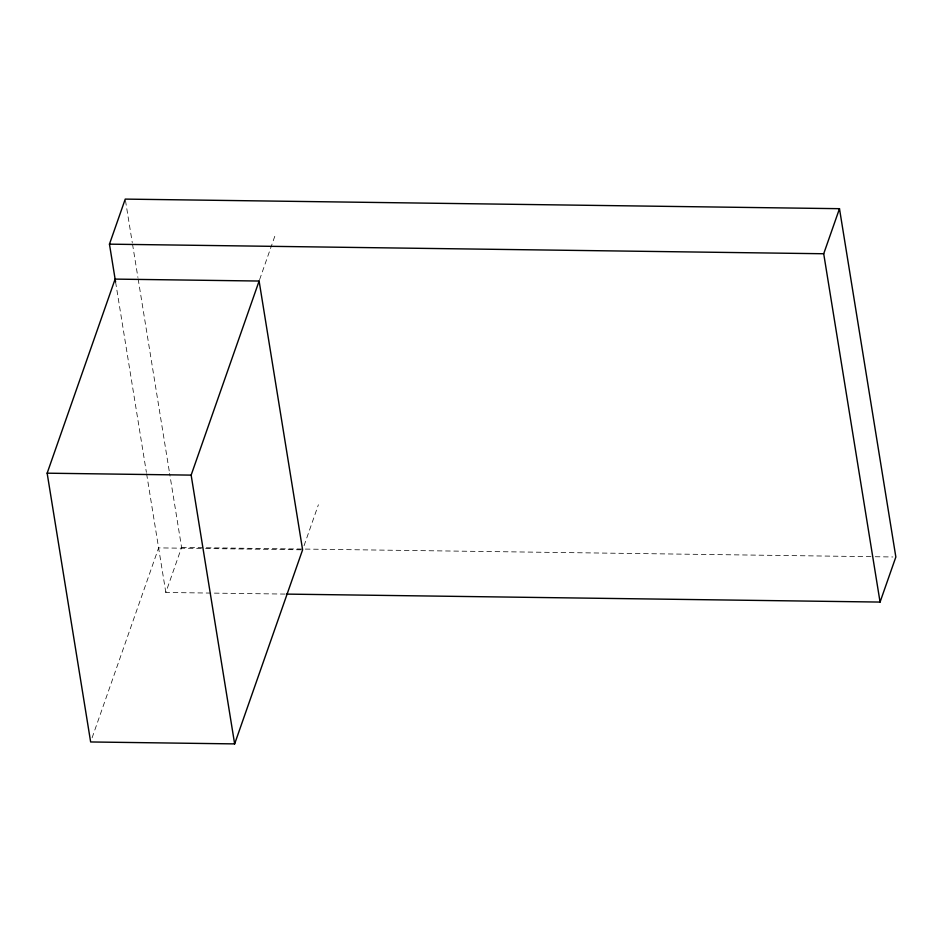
<?xml version="1.0" encoding="UTF-8"?>
<svg xmlns="http://www.w3.org/2000/svg" width="943" height="943" viewBox="0 0 943 943"><rect width="100%" height="100%" fill="white"/><g stroke="black" fill="none" stroke-linecap="round" stroke-linejoin="round"><path stroke-width="0.71" stroke-dasharray="4.71 3.54" d="M92.096 737.803L158.613 547.883L204.159 548.496M259.596 279.682L274.896 235.986M285.116 594.078L165.827 592.475L181.598 547.423L169.622 473.41M304.047 545.726L318.392 504.764M181.598 547.423L873.76 556.712M875.234 556.735L892.903 556.971M205.633 548.52L301.135 549.793M125.478 200.553L132.279 242.646M132.515 244.096L137.926 277.478M138.149 278.928L169.386 471.948M115.588 282.016L146.389 472.337M146.613 473.787L165.827 592.475"/><path stroke-width="1.41" d="M115.588 282.016L109.459 244.154L125.242 199.103L839.482 208.686L895.85 557.007L880.067 602.07L286.578 594.102M47.15 473.186L115.117 279.104L259.113 281.038L302.609 549.816L234.642 743.897L90.646 741.964L47.15 473.186L191.146 475.119L259.113 281.038M880.067 602.07L823.71 253.75L839.482 208.686M109.459 244.154L823.71 253.75M191.146 475.119L234.642 743.897"/></g></svg>
